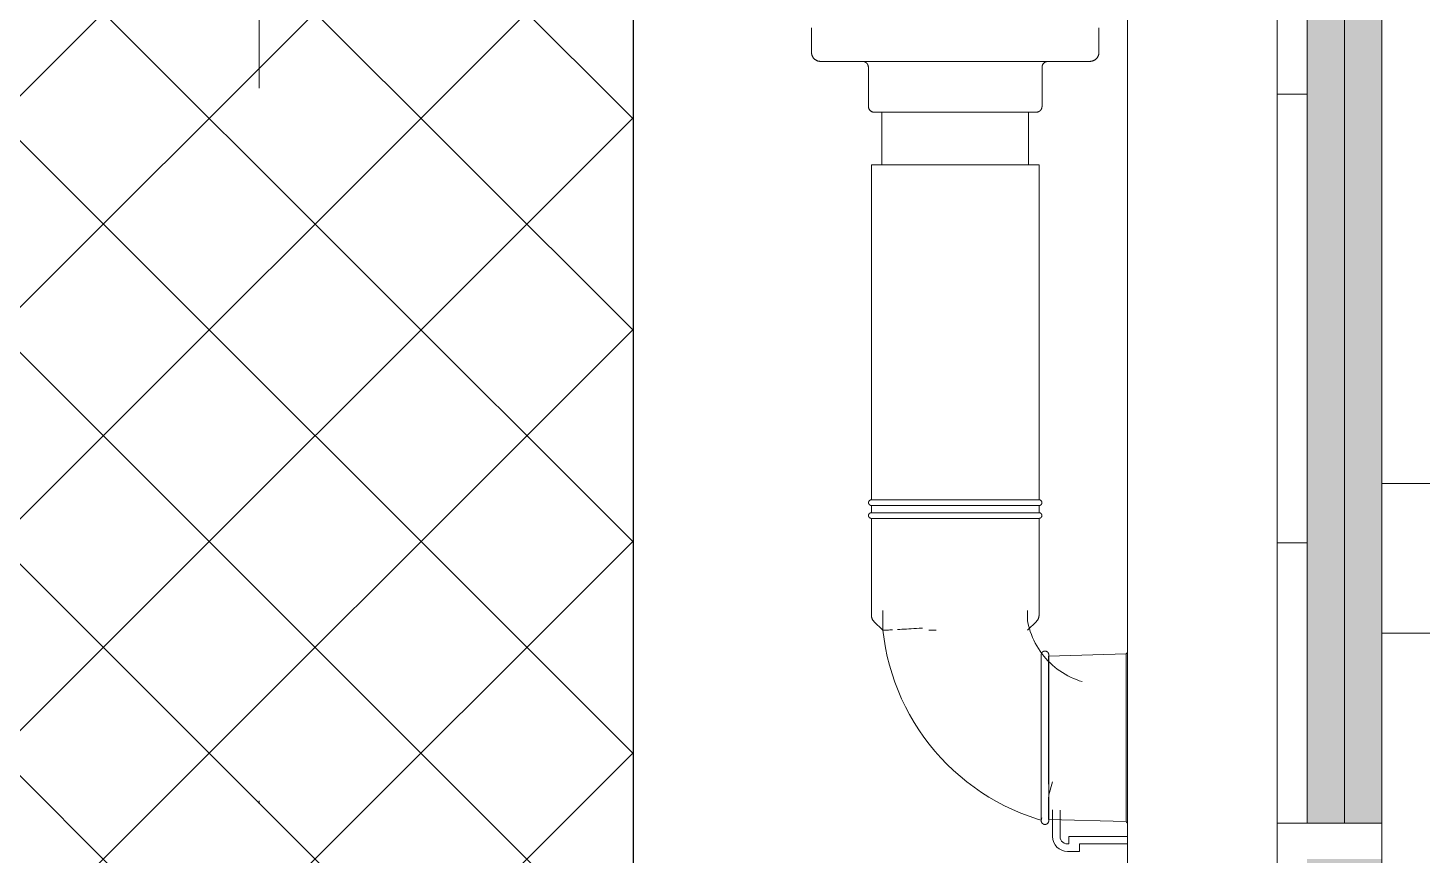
# Model space of a CAD drawing. Header units: centimetres. Extents: x -1882 to 51, y -197 to 807.
# Drawn here: x -704.36 to -657.8, y 40.58 to 68.22 of the extents above; entities that cross this region are included whole.
import ezdxf

# ---------------------------------------------------------------- set-up
doc = ezdxf.new("R2010")
doc.units = ezdxf.units.CM
doc.linetypes.add('Dash dot', pattern=[79.375, 31.75, -23.8125, 0, -23.8125])
doc.layers.add('A-DETL', color=7, linetype='Continuous', lineweight=9, true_color=0x008000)
for name, color, linetype, lineweight in [('A-DETL-GENF', 7, 'Continuous', 9), ('A-WALL-FNSH', 7, 'Continuous', 9), ('A-WALL-PATT', 7, 'Continuous', 9), ('P-SANR-FIXT', 7, 'Continuous', 9), ('S-GRID', 7, 'Continuous', 9)]:
    doc.layers.add(name, color=color, linetype=linetype, lineweight=lineweight)

# ---------------------------------------------------------------- blocks, each defined once
blk = doc.blocks.new('WC 01 - WC-2236030-5-5')
at = {"layer": 'P-SANR-FIXT', "color": 253, "true_color": 0xaaaaaa}
for p, q in [((-659.143, 53), (-650.143, 53)), ((-659.143, 48), (-659.143, 53)), ((-648.143, 48), (-659.143, 48))]:
    blk.add_line(p, q, dxfattribs=at)
blk.add_open_spline([(-659.143, 18), (-659.143, 19.405), (-659.143, 23.797), (-659.143, 30.163), (-659.143, 48)], degree=3, knots=[0, 0, 0, 0, 0.1687215, 0.4964137, 0.4964137, 0.4964137, 0.4964137], dxfattribs=at)
blk = doc.blocks.new('СИСТЕМА ЗА ВГРАЖДАНЕ GROHE - Rapid_SL_38675001-2232490-5-5')
at = {"layer": 'P-SANR-FIXT', "color": 253, "true_color": 0xaaaaaa}
for p, q in [((-667.643, 8.55), (-667.643, 116.05)), ((-662.643, 116.05), (-662.643, 8.55)), ((-678.193, 68.219), (-678.193, 67.4)), ((-668.593, 67.4), (-668.593, 68.219)), ((-676.293, 66.9), (-676.293, 65.6)), ((-670.493, 65.6), (-670.493, 66.9)), ((-675.843, 65.4), (-675.843, 63.641)), ((-674.972, 65.4), (-674.242, 65.4)), ((-673.393, 65.4), (-671.815, 65.4)), ((-670.943, 63.641), (-670.943, 65.4)), ((-676.193, 63.641), (-676.193, 52.45)), ((-670.593, 63.641), (-676.193, 63.641)), ((-670.593, 52.45), (-670.593, 63.641)), ((-676.193, 52.45), (-670.593, 52.45)), ((-676.193, 52.26), (-676.193, 52.02)), ((-676.193, 52.26), (-670.593, 52.26)), ((-670.593, 52.02), (-670.593, 52.26)), ((-676.193, 52.02), (-670.593, 52.02)), ((-676.193, 51.83), (-676.193, 48.6)), ((-676.193, 51.83), (-670.593, 51.83)), ((-670.593, 48.6), (-670.593, 51.83)), ((-675.808, 48.754), (-675.808, 48.09)), ((-670.979, 48.412), (-670.979, 48.754)), ((-676.106, 48.388), (-675.808, 48.09)), ((-674.276, 48.09), (-674.025, 48.09)), ((-670.979, 48.09), (-670.681, 48.388)), ((-667.683, 47.3), (-670.276, 47.231)), ((-670.276, 42.948), (-670.276, 47.231)), ((-667.683, 41.7), (-667.683, 47.3)), ((-670.142, 43.022), (-670.268, 42.594)), ((-670.276, 41.768), (-670.276, 42.512)), ((-670.143, 42.09), (-670.143, 41.2)), ((-669.893, 41.2), (-669.893, 42.083)), ((-670.496, 41.823), (-670.519, 41.744)), ((-670.276, 41.768), (-667.683, 41.7)), ((-659.143, 41.65), (-662.643, 41.65)), ((-667.643, 41.2), (-669.593, 41.2)), ((-669.593, 41.2), (-669.593, 40.955)), ((-669.643, 40.7), (-669.243, 40.7)), ((-669.243, 40.95), (-667.643, 40.95)), ((-669.243, 40.7), (-669.243, 40.95))]:
    blk.add_line(p, q, dxfattribs=at)
at = {"layer": 'P-SANR-FIXT', "color": 253, "true_color": 0xaaaaaa, "flags": 128}
for points in [[(-677.893, 67.1), (-677.905, 67.101), (-677.917, 67.101), (-677.929, 67.102), (-677.941, 67.104), (-677.953, 67.106), (-677.964, 67.109), (-677.976, 67.112), (-677.988, 67.116), (-677.999, 67.12), (-678.01, 67.124), (-678.021, 67.129), (-678.032, 67.134), (-678.042, 67.14), (-678.053, 67.146), (-678.063, 67.153), (-678.072, 67.16), (-678.082, 67.167), (-678.091, 67.175), (-678.1, 67.183), (-678.108, 67.191), (-678.117, 67.2), (-678.124, 67.209), (-678.132, 67.219), (-678.139, 67.228), (-678.146, 67.238), (-678.152, 67.248), (-678.158, 67.259), (-678.163, 67.27), (-678.168, 67.281), (-678.173, 67.292), (-678.177, 67.303), (-678.181, 67.314), (-678.184, 67.326), (-678.187, 67.338), (-678.189, 67.349), (-678.191, 67.361), (-678.192, 67.373), (-678.193, 67.385), (-678.193, 67.397), (-678.193, 67.4)], [(-677.893, 67.1), (-677.89, 67.1), (-677.879, 67.1), (-677.861, 67.1), (-677.836, 67.1), (-677.803, 67.1), (-677.764, 67.1), (-677.718, 67.1), (-677.665, 67.1), (-677.605, 67.1), (-677.538, 67.1), (-677.465, 67.1), (-677.385, 67.1), (-677.298, 67.1), (-677.206, 67.1), (-677.107, 67.1), (-677.003, 67.1), (-676.892, 67.1), (-676.776, 67.1), (-676.655, 67.1), (-676.528, 67.1), (-676.397, 67.1), (-676.26, 67.1), (-676.119, 67.1), (-675.974, 67.1), (-675.825, 67.1), (-675.671, 67.1), (-675.514, 67.1), (-675.354, 67.1), (-675.19, 67.1), (-675.024, 67.1), (-674.855, 67.1), (-674.683, 67.1), (-674.51, 67.1), (-674.335, 67.1), (-674.158, 67.1), (-673.98, 67.1), (-673.801, 67.1), (-673.622, 67.1), (-673.442, 67.1), (-673.262, 67.1), (-673.082, 67.1), (-672.903, 67.1), (-672.724, 67.1), (-672.547, 67.1), (-672.371, 67.1), (-672.197, 67.1), (-672.024, 67.1), (-671.854, 67.1), (-671.686, 67.1), (-671.521, 67.1), (-671.359, 67.1), (-671.2, 67.1), (-671.044, 67.1), (-670.893, 67.1), (-670.745, 67.1), (-670.602, 67.1), (-670.463, 67.1), (-670.329, 67.1), (-670.199, 67.1), (-670.075, 67.1), (-669.956, 67.1), (-669.843, 67.1), (-669.735, 67.1), (-669.633, 67.1), (-669.537, 67.1), (-669.448, 67.1), (-669.364, 67.1), (-669.287, 67.1), (-669.217, 67.1), (-669.153, 67.1), (-669.097, 67.1), (-669.047, 67.1), (-669.003, 67.1), (-668.967, 67.1), (-668.938, 67.1), (-668.917, 67.1), (-668.902, 67.1), (-668.895, 67.1), (-668.893, 67.1)], [(-677.633, 67.1), (-677.69, 67.1), (-677.74, 67.1), (-677.783, 67.1), (-677.819, 67.1), (-677.848, 67.1), (-677.87, 67.1), (-677.885, 67.1), (-677.892, 67.1), (-677.893, 67.1)], [(-676.293, 66.9), (-676.293, 66.908), (-676.294, 66.916), (-676.295, 66.924), (-676.296, 66.932), (-676.297, 66.94), (-676.299, 66.948), (-676.301, 66.956), (-676.303, 66.963), (-676.306, 66.971), (-676.309, 66.978), (-676.312, 66.985), (-676.316, 66.993), (-676.32, 67), (-676.324, 67.007), (-676.328, 67.013), (-676.333, 67.02), (-676.338, 67.026), (-676.343, 67.032), (-676.348, 67.038), (-676.354, 67.044), (-676.36, 67.049), (-676.366, 67.054), (-676.372, 67.059), (-676.378, 67.064), (-676.385, 67.069), (-676.392, 67.073), (-676.399, 67.077), (-676.406, 67.08), (-676.413, 67.084), (-676.421, 67.087), (-676.428, 67.089), (-676.436, 67.092), (-676.444, 67.094), (-676.451, 67.096), (-676.459, 67.097), (-676.467, 67.099), (-676.475, 67.099), (-676.483, 67.1), (-676.491, 67.1)], [(-675.894, 67.1), (-676.041, 67.1), (-676.185, 67.1), (-676.324, 67.1), (-676.458, 67.1)], [(-670.301, 67.1), (-670.309, 67.1), (-670.317, 67.099), (-670.325, 67.098), (-670.333, 67.096), (-670.341, 67.095), (-670.349, 67.093), (-670.356, 67.09), (-670.364, 67.087), (-670.371, 67.085), (-670.379, 67.081), (-670.386, 67.078), (-670.393, 67.074), (-670.4, 67.07), (-670.406, 67.065), (-670.413, 67.061), (-670.419, 67.056), (-670.425, 67.051), (-670.431, 67.045), (-670.437, 67.04), (-670.442, 67.034), (-670.448, 67.028), (-670.453, 67.021), (-670.457, 67.015), (-670.462, 67.008), (-670.466, 67.002), (-670.47, 66.995), (-670.473, 66.987), (-670.477, 66.98), (-670.48, 66.973), (-670.483, 66.965), (-670.485, 66.958), (-670.487, 66.95), (-670.489, 66.942), (-670.491, 66.934), (-670.492, 66.926), (-670.493, 66.918), (-670.493, 66.91), (-670.493, 66.902), (-670.493, 66.9)], [(-668.893, 67.1), (-668.897, 67.1), (-668.908, 67.1), (-668.926, 67.1), (-668.951, 67.1), (-668.983, 67.1), (-669.022, 67.1), (-669.069, 67.1), (-669.122, 67.1), (-669.182, 67.1)], [(-668.593, 67.4), (-668.594, 67.388), (-668.594, 67.376), (-668.596, 67.364), (-668.597, 67.353), (-668.599, 67.341), (-668.602, 67.329), (-668.605, 67.317), (-668.609, 67.306), (-668.613, 67.295), (-668.617, 67.283), (-668.622, 67.273), (-668.627, 67.262), (-668.633, 67.251), (-668.639, 67.241), (-668.646, 67.231), (-668.653, 67.221), (-668.66, 67.212), (-668.668, 67.202), (-668.676, 67.194), (-668.684, 67.185), (-668.693, 67.177), (-668.702, 67.169), (-668.712, 67.162), (-668.721, 67.155), (-668.731, 67.148), (-668.742, 67.142), (-668.752, 67.136), (-668.763, 67.13), (-668.774, 67.125), (-668.785, 67.121), (-668.796, 67.117), (-668.807, 67.113), (-668.819, 67.11), (-668.831, 67.107), (-668.842, 67.105), (-668.854, 67.103), (-668.866, 67.102), (-668.878, 67.101), (-668.89, 67.1), (-668.893, 67.1)], [(-676.093, 65.4), (-676.101, 65.4), (-676.109, 65.401), (-676.117, 65.402), (-676.125, 65.403), (-676.133, 65.404), (-676.141, 65.406), (-676.148, 65.408), (-676.156, 65.41), (-676.164, 65.413), (-676.171, 65.416), (-676.178, 65.419), (-676.186, 65.423), (-676.193, 65.427), (-676.199, 65.431), (-676.206, 65.435), (-676.213, 65.44), (-676.219, 65.445), (-676.225, 65.45), (-676.231, 65.455), (-676.237, 65.461), (-676.242, 65.467), (-676.247, 65.473), (-676.252, 65.479), (-676.257, 65.486), (-676.261, 65.492), (-676.266, 65.499), (-676.27, 65.506), (-676.273, 65.513), (-676.277, 65.52), (-676.28, 65.528), (-676.282, 65.535), (-676.285, 65.543), (-676.287, 65.551), (-676.289, 65.558), (-676.29, 65.566), (-676.291, 65.574), (-676.292, 65.582), (-676.293, 65.59), (-676.293, 65.598), (-676.293, 65.6)], [(-676.093, 65.4), (-676.091, 65.4), (-676.085, 65.4), (-676.074, 65.4), (-676.059, 65.4), (-676.039, 65.4), (-676.016, 65.4), (-675.988, 65.4), (-675.956, 65.4), (-675.92, 65.4), (-675.88, 65.4), (-675.836, 65.4), (-675.788, 65.4), (-675.736, 65.4), (-675.681, 65.4), (-675.622, 65.4), (-675.559, 65.4), (-675.493, 65.4), (-675.423, 65.4), (-675.35, 65.4), (-675.274, 65.4), (-675.195, 65.4), (-675.114, 65.4), (-675.029, 65.4), (-674.942, 65.4), (-674.852, 65.4), (-674.76, 65.4), (-674.666, 65.4), (-674.57, 65.4), (-674.471, 65.4), (-674.372, 65.4), (-674.27, 65.4), (-674.167, 65.4), (-674.063, 65.4), (-673.958, 65.4), (-673.852, 65.4), (-673.745, 65.4), (-673.638, 65.4), (-673.53, 65.4), (-673.422, 65.4), (-673.314, 65.4), (-673.207, 65.4), (-673.099, 65.4), (-672.992, 65.4), (-672.886, 65.4), (-672.78, 65.4), (-672.675, 65.4), (-672.572, 65.4), (-672.47, 65.4), (-672.369, 65.4), (-672.27, 65.4), (-672.172, 65.4), (-672.077, 65.4), (-671.984, 65.4), (-671.893, 65.4), (-671.804, 65.4), (-671.718, 65.4), (-671.635, 65.4), (-671.555, 65.4), (-671.477, 65.4), (-671.402, 65.4), (-671.331, 65.4), (-671.263, 65.4), (-671.198, 65.4), (-671.137, 65.4), (-671.08, 65.4), (-671.026, 65.4), (-670.976, 65.4), (-670.93, 65.4), (-670.888, 65.4), (-670.849, 65.4), (-670.815, 65.4), (-670.785, 65.4), (-670.759, 65.4), (-670.738, 65.4), (-670.72, 65.4), (-670.707, 65.4), (-670.699, 65.4), (-670.694, 65.4), (-670.693, 65.4)], [(-675.857, 65.4), (-675.899, 65.4), (-675.937, 65.4), (-675.971, 65.4), (-676.001, 65.4), (-676.027, 65.4), (-676.049, 65.4), (-676.066, 65.4), (-676.079, 65.4), (-676.088, 65.4), (-676.093, 65.4), (-676.093, 65.4)], [(-670.693, 65.4), (-670.696, 65.4), (-670.702, 65.4), (-670.713, 65.4), (-670.728, 65.4), (-670.747, 65.4), (-670.771, 65.4), (-670.799, 65.4), (-670.831, 65.4), (-670.867, 65.4), (-670.907, 65.4)], [(-670.493, 65.6), (-670.494, 65.592), (-670.494, 65.584), (-670.495, 65.576), (-670.496, 65.568), (-670.497, 65.561), (-670.499, 65.553), (-670.501, 65.545), (-670.504, 65.537), (-670.506, 65.53), (-670.509, 65.522), (-670.513, 65.515), (-670.516, 65.508), (-670.52, 65.501), (-670.524, 65.494), (-670.528, 65.487), (-670.533, 65.481), (-670.538, 65.475), (-670.543, 65.468), (-670.548, 65.463), (-670.554, 65.457), (-670.56, 65.451), (-670.566, 65.446), (-670.572, 65.441), (-670.579, 65.436), (-670.585, 65.432), (-670.592, 65.428), (-670.599, 65.424), (-670.606, 65.42), (-670.614, 65.417), (-670.621, 65.414), (-670.628, 65.411), (-670.636, 65.409), (-670.644, 65.407), (-670.652, 65.405), (-670.659, 65.403), (-670.667, 65.402), (-670.675, 65.401), (-670.683, 65.401), (-670.691, 65.4), (-670.693, 65.4)], [(-676.193, 52.26), (-676.197, 52.26), (-676.201, 52.26), (-676.205, 52.261), (-676.208, 52.261), (-676.212, 52.262), (-676.216, 52.263), (-676.22, 52.264), (-676.223, 52.265), (-676.227, 52.266), (-676.23, 52.267), (-676.234, 52.269), (-676.237, 52.271), (-676.241, 52.272), (-676.244, 52.274), (-676.247, 52.276), (-676.25, 52.279), (-676.253, 52.281), (-676.256, 52.283), (-676.259, 52.286), (-676.261, 52.289), (-676.264, 52.291), (-676.267, 52.294), (-676.269, 52.297), (-676.271, 52.3), (-676.273, 52.304), (-676.275, 52.307), (-676.277, 52.31), (-676.279, 52.314), (-676.28, 52.317), (-676.282, 52.32), (-676.283, 52.324), (-676.284, 52.328), (-676.285, 52.331), (-676.286, 52.335), (-676.287, 52.339), (-676.288, 52.343), (-676.288, 52.346), (-676.288, 52.35), (-676.288, 52.354), (-676.288, 52.358), (-676.288, 52.362), (-676.288, 52.365), (-676.287, 52.369), (-676.287, 52.373), (-676.286, 52.377), (-676.285, 52.38), (-676.284, 52.384), (-676.283, 52.387), (-676.281, 52.391), (-676.28, 52.394), (-676.278, 52.398), (-676.276, 52.401), (-676.274, 52.405), (-676.272, 52.408), (-676.27, 52.411), (-676.268, 52.414), (-676.265, 52.417), (-676.263, 52.42), (-676.26, 52.422), (-676.258, 52.425), (-676.255, 52.428), (-676.252, 52.43), (-676.249, 52.432), (-676.246, 52.434), (-676.242, 52.436), (-676.239, 52.438), (-676.236, 52.44), (-676.232, 52.442), (-676.229, 52.443), (-676.225, 52.444), (-676.222, 52.446), (-676.218, 52.447), (-676.214, 52.448), (-676.21, 52.448), (-676.207, 52.449), (-676.203, 52.449), (-676.199, 52.45), (-676.195, 52.45), (-676.193, 52.45)], [(-670.593, 52.45), (-670.596, 52.45), (-670.602, 52.45), (-670.613, 52.45), (-670.629, 52.45), (-670.649, 52.45), (-670.674, 52.45), (-670.702, 52.45), (-670.735, 52.45), (-670.773, 52.45), (-670.814, 52.45), (-670.86, 52.45), (-670.91, 52.45), (-670.963, 52.45), (-671.021, 52.45), (-671.082, 52.45), (-671.147, 52.45), (-671.216, 52.45), (-671.288, 52.45), (-671.364, 52.45), (-671.443, 52.45), (-671.524, 52.45), (-671.609, 52.45), (-671.697, 52.45), (-671.787, 52.45), (-671.88, 52.45), (-671.976, 52.45), (-672.074, 52.45), (-672.173, 52.45), (-672.275, 52.45), (-672.379, 52.45), (-672.484, 52.45), (-672.591, 52.45), (-672.698, 52.45), (-672.807, 52.45), (-672.917, 52.45), (-673.028, 52.45), (-673.139, 52.45), (-673.251, 52.45), (-673.363, 52.45), (-673.475, 52.45), (-673.587, 52.45), (-673.698, 52.45), (-673.81, 52.45), (-673.92, 52.45), (-674.029, 52.45), (-674.138, 52.45), (-674.245, 52.45), (-674.351, 52.45), (-674.456, 52.45), (-674.559, 52.45), (-674.659, 52.45), (-674.758, 52.45), (-674.855, 52.45), (-674.949, 52.45), (-675.041, 52.45), (-675.13, 52.45), (-675.217, 52.45), (-675.3, 52.45), (-675.381, 52.45), (-675.458, 52.45), (-675.532, 52.45), (-675.603, 52.45), (-675.67, 52.45), (-675.733, 52.45), (-675.793, 52.45), (-675.848, 52.45), (-675.9, 52.45), (-675.948, 52.45), (-675.992, 52.45), (-676.032, 52.45), (-676.067, 52.45), (-676.098, 52.45), (-676.125, 52.45), (-676.147, 52.45), (-676.165, 52.45), (-676.179, 52.45), (-676.188, 52.45), (-676.193, 52.45), (-676.193, 52.45)], [(-676.193, 52.45), (-676.191, 52.45), (-676.184, 52.45), (-676.173, 52.45), (-676.158, 52.45), (-676.137, 52.45), (-676.113, 52.45), (-676.084, 52.45), (-676.051, 52.45), (-676.014, 52.45)], [(-676.193, 52.26), (-676.191, 52.26), (-676.184, 52.26), (-676.173, 52.26), (-676.158, 52.26), (-676.137, 52.26), (-676.113, 52.26), (-676.084, 52.26), (-676.051, 52.26), (-676.014, 52.26), (-675.972, 52.26), (-675.927, 52.26), (-675.877, 52.26), (-675.823, 52.26), (-675.766, 52.26), (-675.704, 52.26), (-675.639, 52.26), (-675.571, 52.26), (-675.498, 52.26), (-675.423, 52.26), (-675.344, 52.26), (-675.262, 52.26), (-675.177, 52.26), (-675.09, 52.26), (-674.999, 52.26), (-674.906, 52.26), (-674.811, 52.26), (-674.713, 52.26), (-674.613, 52.26), (-674.511, 52.26), (-674.408, 52.26), (-674.303, 52.26), (-674.196, 52.26), (-674.088, 52.26), (-673.979, 52.26), (-673.869, 52.26), (-673.758, 52.26), (-673.647, 52.26), (-673.535, 52.26), (-673.424, 52.26), (-673.312, 52.26), (-673.2, 52.26), (-673.088, 52.26), (-672.977, 52.26), (-672.867, 52.26), (-672.757, 52.26), (-672.649, 52.26), (-672.541, 52.26), (-672.435, 52.26), (-672.331, 52.26), (-672.228, 52.26), (-672.127, 52.26), (-672.028, 52.26), (-671.932, 52.26), (-671.837, 52.26), (-671.746, 52.26), (-671.656, 52.26), (-671.57, 52.26), (-671.486, 52.26), (-671.406, 52.26), (-671.329, 52.26), (-671.255, 52.26), (-671.184, 52.26), (-671.117, 52.26), (-671.054, 52.26), (-670.994, 52.26), (-670.938, 52.26), (-670.886, 52.26), (-670.838, 52.26), (-670.795, 52.26), (-670.755, 52.26), (-670.72, 52.26), (-670.689, 52.26), (-670.662, 52.26), (-670.639, 52.26), (-670.621, 52.26), (-670.608, 52.26), (-670.599, 52.26), (-670.594, 52.26), (-670.593, 52.26)], [(-676.032, 52.26), (-676.067, 52.26), (-676.098, 52.26), (-676.125, 52.26), (-676.147, 52.26), (-676.165, 52.26), (-676.179, 52.26), (-676.188, 52.26), (-676.193, 52.26), (-676.193, 52.26)], [(-670.593, 52.26), (-670.596, 52.26), (-670.602, 52.26), (-670.613, 52.26), (-670.629, 52.26), (-670.649, 52.26), (-670.674, 52.26), (-670.702, 52.26), (-670.735, 52.26), (-670.773, 52.26)], [(-670.755, 52.45), (-670.72, 52.45), (-670.689, 52.45), (-670.662, 52.45), (-670.639, 52.45), (-670.621, 52.45), (-670.608, 52.45), (-670.599, 52.45), (-670.594, 52.45), (-670.593, 52.45)], [(-670.593, 52.45), (-670.59, 52.45), (-670.586, 52.45), (-670.582, 52.449), (-670.578, 52.449), (-670.574, 52.448), (-670.571, 52.447), (-670.567, 52.446), (-670.563, 52.445), (-670.56, 52.444), (-670.556, 52.442), (-670.553, 52.441), (-670.549, 52.439), (-670.546, 52.437), (-670.543, 52.435), (-670.54, 52.433), (-670.537, 52.431), (-670.534, 52.429), (-670.531, 52.426), (-670.528, 52.424), (-670.525, 52.421), (-670.523, 52.418), (-670.52, 52.415), (-670.518, 52.413), (-670.515, 52.409), (-670.513, 52.406), (-670.511, 52.403), (-670.509, 52.4), (-670.508, 52.396), (-670.506, 52.393), (-670.505, 52.389), (-670.503, 52.386), (-670.502, 52.382), (-670.501, 52.379), (-670.5, 52.375), (-670.5, 52.371), (-670.499, 52.367), (-670.499, 52.364), (-670.498, 52.36), (-670.498, 52.356), (-670.498, 52.352), (-670.498, 52.348), (-670.499, 52.345), (-670.499, 52.341), (-670.5, 52.337), (-670.501, 52.333), (-670.502, 52.33), (-670.503, 52.326), (-670.504, 52.322), (-670.505, 52.319), (-670.507, 52.315), (-670.509, 52.312), (-670.51, 52.309), (-670.512, 52.305), (-670.514, 52.302), (-670.516, 52.299), (-670.519, 52.296), (-670.521, 52.293), (-670.524, 52.29), (-670.526, 52.287), (-670.529, 52.285), (-670.532, 52.282), (-670.535, 52.28), (-670.538, 52.278), (-670.541, 52.276), (-670.544, 52.273), (-670.548, 52.272), (-670.551, 52.27), (-670.554, 52.268), (-670.558, 52.267), (-670.561, 52.265), (-670.565, 52.264), (-670.569, 52.263), (-670.572, 52.262), (-670.576, 52.261), (-670.58, 52.261), (-670.584, 52.26), (-670.587, 52.26), (-670.591, 52.26), (-670.593, 52.26)], [(-676.193, 51.83), (-676.197, 51.83), (-676.201, 51.83), (-676.205, 51.831), (-676.208, 51.831), (-676.212, 51.832), (-676.216, 51.833), (-676.22, 51.834), (-676.223, 51.835), (-676.227, 51.836), (-676.23, 51.837), (-676.234, 51.839), (-676.237, 51.841), (-676.241, 51.843), (-676.244, 51.845), (-676.247, 51.847), (-676.25, 51.849), (-676.253, 51.851), (-676.256, 51.854), (-676.259, 51.856), (-676.262, 51.859), (-676.264, 51.862), (-676.267, 51.864), (-676.269, 51.867), (-676.271, 51.871), (-676.273, 51.874), (-676.275, 51.877), (-676.277, 51.88), (-676.279, 51.884), (-676.28, 51.887), (-676.282, 51.891), (-676.283, 51.894), (-676.284, 51.898), (-676.285, 51.901), (-676.286, 51.905), (-676.287, 51.909), (-676.288, 51.913), (-676.288, 51.916), (-676.288, 51.92), (-676.288, 51.924), (-676.288, 51.928), (-676.288, 51.932), (-676.288, 51.935), (-676.287, 51.939), (-676.287, 51.943), (-676.286, 51.947), (-676.285, 51.95), (-676.284, 51.954), (-676.283, 51.958), (-676.281, 51.961), (-676.28, 51.965), (-676.278, 51.968), (-676.276, 51.971), (-676.274, 51.975), (-676.272, 51.978), (-676.27, 51.981), (-676.268, 51.984), (-676.265, 51.987), (-676.263, 51.99), (-676.26, 51.993), (-676.258, 51.995), (-676.255, 51.998), (-676.252, 52), (-676.249, 52.002), (-676.246, 52.005), (-676.242, 52.007), (-676.239, 52.008), (-676.236, 52.01), (-676.232, 52.012), (-676.229, 52.013), (-676.225, 52.015), (-676.222, 52.016), (-676.218, 52.017), (-676.214, 52.018), (-676.21, 52.019), (-676.207, 52.019), (-676.203, 52.02), (-676.199, 52.02), (-676.195, 52.02), (-676.193, 52.02)], [(-670.593, 52.02), (-670.596, 52.02), (-670.602, 52.02), (-670.613, 52.02), (-670.629, 52.02), (-670.649, 52.02), (-670.674, 52.02), (-670.702, 52.02), (-670.735, 52.02), (-670.773, 52.02), (-670.814, 52.02), (-670.86, 52.02), (-670.91, 52.02), (-670.963, 52.02), (-671.021, 52.02), (-671.082, 52.02), (-671.147, 52.02), (-671.216, 52.02), (-671.288, 52.02), (-671.364, 52.02), (-671.443, 52.02), (-671.524, 52.02), (-671.609, 52.02), (-671.697, 52.02), (-671.787, 52.02), (-671.88, 52.02), (-671.976, 52.02), (-672.074, 52.02), (-672.173, 52.02), (-672.275, 52.02), (-672.379, 52.02), (-672.484, 52.02), (-672.591, 52.02), (-672.698, 52.02), (-672.807, 52.02), (-672.917, 52.02), (-673.028, 52.02), (-673.139, 52.02), (-673.251, 52.02), (-673.363, 52.02), (-673.475, 52.02), (-673.587, 52.02), (-673.698, 52.02), (-673.81, 52.02), (-673.92, 52.02), (-674.029, 52.02), (-674.138, 52.02), (-674.245, 52.02), (-674.351, 52.02), (-674.456, 52.02), (-674.559, 52.02), (-674.659, 52.02), (-674.758, 52.02), (-674.855, 52.02), (-674.949, 52.02), (-675.041, 52.02), (-675.13, 52.02), (-675.217, 52.02), (-675.3, 52.02), (-675.381, 52.02), (-675.458, 52.02), (-675.532, 52.02), (-675.603, 52.02), (-675.67, 52.02), (-675.733, 52.02), (-675.793, 52.02), (-675.848, 52.02), (-675.9, 52.02), (-675.948, 52.02), (-675.992, 52.02), (-676.032, 52.02), (-676.067, 52.02), (-676.098, 52.02), (-676.125, 52.02), (-676.147, 52.02), (-676.165, 52.02), (-676.179, 52.02), (-676.188, 52.02), (-676.193, 52.02), (-676.193, 52.02)], [(-676.193, 52.02), (-676.191, 52.02), (-676.184, 52.02), (-676.173, 52.02), (-676.158, 52.02), (-676.137, 52.02), (-676.113, 52.02), (-676.084, 52.02), (-676.051, 52.02), (-676.014, 52.02)], [(-676.193, 51.83), (-676.191, 51.83), (-676.184, 51.83), (-676.173, 51.83), (-676.158, 51.83), (-676.137, 51.83), (-676.113, 51.83), (-676.084, 51.83), (-676.051, 51.83), (-676.014, 51.83), (-675.972, 51.83), (-675.927, 51.83), (-675.877, 51.83), (-675.823, 51.83), (-675.766, 51.83), (-675.704, 51.83), (-675.639, 51.83), (-675.571, 51.83), (-675.498, 51.83), (-675.423, 51.83), (-675.344, 51.83), (-675.262, 51.83), (-675.177, 51.83), (-675.09, 51.83), (-674.999, 51.83), (-674.906, 51.83), (-674.811, 51.83), (-674.713, 51.83), (-674.613, 51.83), (-674.511, 51.83), (-674.408, 51.83), (-674.303, 51.83), (-674.196, 51.83), (-674.088, 51.83), (-673.979, 51.83), (-673.869, 51.83), (-673.758, 51.83), (-673.647, 51.83), (-673.535, 51.83), (-673.424, 51.83), (-673.312, 51.83), (-673.2, 51.83), (-673.088, 51.83), (-672.977, 51.83), (-672.867, 51.83), (-672.757, 51.83), (-672.649, 51.83), (-672.541, 51.83), (-672.435, 51.83), (-672.331, 51.83), (-672.228, 51.83), (-672.127, 51.83), (-672.028, 51.83), (-671.932, 51.83), (-671.837, 51.83), (-671.746, 51.83), (-671.656, 51.83), (-671.57, 51.83), (-671.486, 51.83), (-671.406, 51.83), (-671.329, 51.83), (-671.255, 51.83), (-671.184, 51.83), (-671.117, 51.83), (-671.054, 51.83), (-670.994, 51.83), (-670.938, 51.83), (-670.886, 51.83), (-670.838, 51.83), (-670.795, 51.83), (-670.755, 51.83), (-670.72, 51.83), (-670.689, 51.83), (-670.662, 51.83), (-670.639, 51.83), (-670.621, 51.83), (-670.608, 51.83), (-670.599, 51.83), (-670.594, 51.83), (-670.593, 51.83)], [(-676.032, 51.83), (-676.067, 51.83), (-676.098, 51.83), (-676.125, 51.83), (-676.147, 51.83), (-676.165, 51.83), (-676.179, 51.83), (-676.188, 51.83), (-676.193, 51.83), (-676.193, 51.83)], [(-670.593, 51.83), (-670.596, 51.83), (-670.602, 51.83), (-670.613, 51.83), (-670.629, 51.83), (-670.649, 51.83), (-670.674, 51.83), (-670.702, 51.83), (-670.735, 51.83), (-670.773, 51.83)], [(-670.755, 52.02), (-670.72, 52.02), (-670.689, 52.02), (-670.662, 52.02), (-670.639, 52.02), (-670.621, 52.02), (-670.608, 52.02), (-670.599, 52.02), (-670.594, 52.02), (-670.593, 52.02)], [(-670.593, 52.02), (-670.59, 52.02), (-670.586, 52.02), (-670.582, 52.019), (-670.578, 52.019), (-670.574, 52.018), (-670.571, 52.017), (-670.567, 52.016), (-670.563, 52.015), (-670.56, 52.014), (-670.556, 52.013), (-670.553, 52.011), (-670.549, 52.009), (-670.546, 52.008), (-670.543, 52.006), (-670.54, 52.004), (-670.537, 52.001), (-670.534, 51.999), (-670.531, 51.997), (-670.528, 51.994), (-670.525, 51.991), (-670.522, 51.989), (-670.52, 51.986), (-670.518, 51.983), (-670.515, 51.98), (-670.513, 51.976), (-670.511, 51.973), (-670.509, 51.97), (-670.508, 51.966), (-670.506, 51.963), (-670.505, 51.96), (-670.503, 51.956), (-670.502, 51.952), (-670.501, 51.949), (-670.5, 51.945), (-670.5, 51.941), (-670.499, 51.937), (-670.499, 51.934), (-670.498, 51.93), (-670.498, 51.926), (-670.498, 51.922), (-670.498, 51.918), (-670.499, 51.915), (-670.499, 51.911), (-670.5, 51.907), (-670.501, 51.903), (-670.502, 51.9), (-670.503, 51.896), (-670.504, 51.893), (-670.505, 51.889), (-670.507, 51.885), (-670.508, 51.882), (-670.51, 51.879), (-670.512, 51.875), (-670.514, 51.872), (-670.516, 51.869), (-670.519, 51.866), (-670.521, 51.863), (-670.524, 51.86), (-670.526, 51.858), (-670.529, 51.855), (-670.532, 51.852), (-670.535, 51.85), (-670.538, 51.848), (-670.541, 51.846), (-670.544, 51.844), (-670.548, 51.842), (-670.551, 51.84), (-670.554, 51.838), (-670.558, 51.837), (-670.561, 51.835), (-670.565, 51.834), (-670.569, 51.833), (-670.572, 51.832), (-670.576, 51.832), (-670.58, 51.831), (-670.584, 51.83), (-670.587, 51.83), (-670.591, 51.83), (-670.593, 51.83)], [(-676.106, 48.388), (-676.114, 48.397), (-676.122, 48.406), (-676.129, 48.415), (-676.137, 48.425), (-676.143, 48.434), (-676.15, 48.445), (-676.156, 48.455), (-676.162, 48.466), (-676.167, 48.476), (-676.171, 48.487), (-676.176, 48.499), (-676.179, 48.51), (-676.183, 48.522), (-676.186, 48.533), (-676.188, 48.545), (-676.19, 48.557), (-676.192, 48.569), (-676.193, 48.581), (-676.193, 48.593), (-676.193, 48.6)], [(-670.593, 48.6), (-670.594, 48.588), (-670.594, 48.576), (-670.595, 48.564), (-670.597, 48.552), (-670.599, 48.54), (-670.602, 48.529), (-670.605, 48.517), (-670.609, 48.506), (-670.613, 48.494), (-670.617, 48.483), (-670.622, 48.472), (-670.627, 48.461), (-670.633, 48.451), (-670.639, 48.441), (-670.646, 48.431), (-670.653, 48.421), (-670.66, 48.411), (-670.668, 48.402), (-670.676, 48.393), (-670.681, 48.388)], [(-675.808, 48.09), (-675.771, 47.795), (-675.721, 47.501), (-675.661, 47.21), (-675.588, 46.922), (-675.504, 46.636), (-675.409, 46.354), (-675.302, 46.077), (-675.185, 45.803), (-675.057, 45.535), (-674.918, 45.272), (-674.768, 45.014), (-674.609, 44.763), (-674.439, 44.519), (-674.26, 44.281), (-674.072, 44.051), (-673.874, 43.829), (-673.668, 43.614), (-673.453, 43.408), (-673.23, 43.211), (-673, 43.023), (-672.762, 42.844), (-672.517, 42.675), (-672.266, 42.516), (-672.009, 42.367), (-671.745, 42.228), (-671.477, 42.1), (-671.203, 41.983), (-670.925, 41.877), (-670.643, 41.782), (-670.519, 41.744)], [(-669.151, 46.375), (-669.25, 46.407), (-669.348, 46.442), (-669.445, 46.482), (-669.54, 46.525), (-669.633, 46.572), (-669.724, 46.623), (-669.813, 46.677), (-669.9, 46.735), (-669.985, 46.796), (-670.067, 46.861), (-670.146, 46.929), (-670.223, 46.999), (-670.296, 47.073), (-670.367, 47.15), (-670.434, 47.23), (-670.499, 47.312), (-670.56, 47.397), (-670.617, 47.484), (-670.671, 47.573), (-670.721, 47.665), (-670.768, 47.758), (-670.811, 47.853), (-670.85, 47.95), (-670.885, 48.048), (-670.916, 48.148), (-670.943, 48.248), (-670.967, 48.35), (-670.979, 48.412)], [(-670.52, 47.272), (-670.519, 47.277), (-670.519, 47.282), (-670.519, 47.287), (-670.518, 47.292), (-670.517, 47.297), (-670.516, 47.301), (-670.515, 47.306), (-670.513, 47.311), (-670.512, 47.316), (-670.51, 47.32), (-670.508, 47.325), (-670.505, 47.329), (-670.503, 47.334), (-670.5, 47.338), (-670.498, 47.342), (-670.495, 47.346), (-670.492, 47.35), (-670.489, 47.354), (-670.485, 47.358), (-670.482, 47.361), (-670.478, 47.365), (-670.474, 47.368), (-670.47, 47.371), (-670.466, 47.374), (-670.462, 47.377), (-670.458, 47.38), (-670.453, 47.382), (-670.449, 47.384), (-670.444, 47.386), (-670.44, 47.388), (-670.435, 47.39), (-670.43, 47.392), (-670.426, 47.393), (-670.421, 47.394), (-670.416, 47.395), (-670.411, 47.396), (-670.406, 47.396), (-670.401, 47.397), (-670.396, 47.397), (-670.391, 47.397), (-670.386, 47.396), (-670.381, 47.396), (-670.376, 47.395), (-670.371, 47.395), (-670.366, 47.394), (-670.361, 47.392), (-670.356, 47.391), (-670.352, 47.389), (-670.347, 47.387), (-670.342, 47.385), (-670.338, 47.383), (-670.334, 47.381), (-670.329, 47.378), (-670.325, 47.376), (-670.321, 47.373), (-670.317, 47.37), (-670.313, 47.367), (-670.309, 47.363), (-670.306, 47.36), (-670.302, 47.356), (-670.299, 47.352), (-670.296, 47.349), (-670.293, 47.345), (-670.29, 47.34), (-670.287, 47.336), (-670.285, 47.332), (-670.283, 47.327), (-670.28, 47.323), (-670.278, 47.318), (-670.277, 47.314), (-670.275, 47.309), (-670.274, 47.304), (-670.273, 47.299), (-670.272, 47.294), (-670.271, 47.289), (-670.27, 47.284), (-670.27, 47.279), (-670.269, 47.274), (-670.269, 47.272)], [(-670.52, 47.272), (-670.52, 47.27), (-670.52, 47.263), (-670.52, 47.252), (-670.52, 47.236), (-670.52, 47.216), (-670.52, 47.192), (-670.52, 47.164), (-670.52, 47.131), (-670.52, 47.094), (-670.52, 47.053), (-670.52, 47.008), (-670.52, 46.959), (-670.52, 46.905), (-670.52, 46.848), (-670.52, 46.788), (-670.52, 46.723), (-670.52, 46.655), (-670.52, 46.584), (-670.52, 46.509), (-670.52, 46.431), (-670.52, 46.35), (-670.52, 46.266), (-670.52, 46.179), (-670.52, 46.09), (-670.52, 45.998), (-670.52, 45.903), (-670.52, 45.806), (-670.52, 45.708), (-670.52, 45.607), (-670.52, 45.504), (-670.52, 45.4), (-670.52, 45.295), (-670.52, 45.188), (-670.52, 45.08), (-670.52, 44.971), (-670.52, 44.861), (-670.52, 44.751), (-670.52, 44.641), (-670.52, 44.53), (-670.52, 44.419), (-670.52, 44.308), (-670.52, 44.198), (-670.52, 44.088), (-670.52, 43.979), (-670.52, 43.87), (-670.52, 43.763), (-670.52, 43.657), (-670.52, 43.552), (-670.52, 43.448), (-670.52, 43.347), (-670.52, 43.247), (-670.52, 43.149), (-670.52, 43.053), (-670.52, 42.96), (-670.52, 42.869), (-670.52, 42.781), (-670.52, 42.695), (-670.52, 42.612), (-670.52, 42.533), (-670.52, 42.456), (-670.52, 42.383), (-670.52, 42.313), (-670.52, 42.247), (-670.52, 42.184), (-670.52, 42.125), (-670.52, 42.07), (-670.52, 42.018), (-670.52, 41.971), (-670.52, 41.928), (-670.52, 41.888), (-670.52, 41.853), (-670.52, 41.823), (-670.52, 41.796), (-670.52, 41.774), (-670.52, 41.756), (-670.52, 41.743), (-670.52, 41.734), (-670.52, 41.729), (-670.52, 41.728)], [(-670.52, 47.112), (-670.52, 47.147), (-670.52, 47.177), (-670.52, 47.204), (-670.52, 47.226), (-670.52, 47.244), (-670.52, 47.257), (-670.52, 47.266), (-670.52, 47.271), (-670.52, 47.272)], [(-670.269, 41.728), (-670.269, 41.73), (-670.269, 41.737), (-670.269, 41.748), (-670.269, 41.764), (-670.269, 41.784), (-670.269, 41.808), (-670.269, 41.836), (-670.269, 41.869), (-670.269, 41.906), (-670.269, 41.947), (-670.269, 41.992), (-670.269, 42.041), (-670.269, 42.095), (-670.269, 42.152), (-670.269, 42.212), (-670.269, 42.277), (-670.269, 42.345), (-670.269, 42.416), (-670.269, 42.491), (-670.269, 42.569), (-670.269, 42.65), (-670.269, 42.734), (-670.269, 42.821), (-670.269, 42.91), (-670.269, 43.002), (-670.269, 43.097), (-670.269, 43.194), (-670.269, 43.292), (-670.269, 43.393), (-670.269, 43.496), (-670.269, 43.6), (-670.269, 43.705), (-670.269, 43.812), (-670.269, 43.92), (-670.269, 44.029), (-670.269, 44.138), (-670.269, 44.249), (-670.269, 44.359), (-670.269, 44.47), (-670.269, 44.581), (-670.269, 44.692), (-670.269, 44.802), (-670.269, 44.912), (-670.269, 45.021), (-670.269, 45.13), (-670.269, 45.237), (-670.269, 45.343), (-670.269, 45.448), (-670.269, 45.552), (-670.269, 45.653), (-670.269, 45.753), (-670.269, 45.851), (-670.269, 45.947), (-670.269, 46.04), (-670.269, 46.131), (-670.269, 46.219), (-670.269, 46.305), (-670.269, 46.388), (-670.269, 46.467), (-670.269, 46.544), (-670.269, 46.617), (-670.269, 46.687), (-670.269, 46.753), (-670.269, 46.816), (-670.269, 46.875), (-670.269, 46.93), (-670.269, 46.982), (-670.269, 47.029), (-670.269, 47.072), (-670.269, 47.112), (-670.269, 47.147), (-670.269, 47.177), (-670.269, 47.204), (-670.269, 47.226), (-670.269, 47.244), (-670.269, 47.257), (-670.269, 47.266), (-670.269, 47.271), (-670.269, 47.272)], [(-670.269, 47.272), (-670.269, 47.27), (-670.269, 47.263), (-670.269, 47.252), (-670.269, 47.236), (-670.269, 47.216), (-670.269, 47.192), (-670.269, 47.164), (-670.269, 47.131), (-670.269, 47.094), (-670.269, 47.053)], [(-667.683, 47.3), (-667.662, 47.327), (-667.64, 47.354)], [(-670.269, 41.928), (-670.269, 41.888), (-670.269, 41.853), (-670.269, 41.823), (-670.269, 41.796), (-670.269, 41.774), (-670.269, 41.756), (-670.269, 41.743), (-670.269, 41.734), (-670.269, 41.729), (-670.269, 41.728)], [(-670.52, 41.728), (-670.52, 41.73), (-670.52, 41.737), (-670.52, 41.748), (-670.52, 41.764), (-670.52, 41.784), (-670.52, 41.808), (-670.52, 41.836), (-670.52, 41.869), (-670.52, 41.906)], [(-670.269, 41.728), (-670.27, 41.723), (-670.27, 41.718), (-670.27, 41.713), (-670.271, 41.708), (-670.272, 41.703), (-670.273, 41.699), (-670.274, 41.694), (-670.276, 41.689), (-670.277, 41.684), (-670.279, 41.68), (-670.281, 41.675), (-670.284, 41.671), (-670.286, 41.666), (-670.289, 41.662), (-670.291, 41.658), (-670.294, 41.654), (-670.297, 41.65), (-670.3, 41.646), (-670.304, 41.642), (-670.307, 41.639), (-670.311, 41.635), (-670.315, 41.632), (-670.319, 41.629), (-670.323, 41.626), (-670.327, 41.623), (-670.331, 41.62), (-670.336, 41.618), (-670.34, 41.616), (-670.345, 41.614), (-670.349, 41.612), (-670.354, 41.61), (-670.359, 41.608), (-670.363, 41.607), (-670.368, 41.606), (-670.373, 41.605), (-670.378, 41.604), (-670.383, 41.604), (-670.388, 41.603), (-670.393, 41.603), (-670.398, 41.603), (-670.403, 41.604), (-670.408, 41.604), (-670.413, 41.605), (-670.418, 41.605), (-670.423, 41.606), (-670.428, 41.608), (-670.433, 41.609), (-670.437, 41.611), (-670.442, 41.613), (-670.447, 41.615), (-670.451, 41.617), (-670.455, 41.619), (-670.46, 41.622), (-670.464, 41.624), (-670.468, 41.627), (-670.472, 41.63), (-670.476, 41.633), (-670.48, 41.637), (-670.483, 41.64), (-670.487, 41.644), (-670.49, 41.648), (-670.493, 41.651), (-670.496, 41.655), (-670.499, 41.66), (-670.502, 41.664), (-670.504, 41.668), (-670.506, 41.673), (-670.509, 41.677), (-670.511, 41.682), (-670.512, 41.686), (-670.514, 41.691), (-670.515, 41.696), (-670.517, 41.701), (-670.518, 41.706), (-670.518, 41.711), (-670.519, 41.716), (-670.519, 41.721), (-670.52, 41.726), (-670.52, 41.728)], [(-667.647, 41.655), (-667.669, 41.682), (-667.683, 41.7)]]:
    blk.add_lwpolyline(points, dxfattribs=at)
at = {"layer": 'P-SANR-FIXT', "color": 253, "true_color": 0xaaaaaa}
for radius, end in [(0.5, 270), (0.25, 281.537)]:
    blk.add_arc((-669.643, 41.2), radius, 180, end, dxfattribs=at)
for points, knots in [([(-675.484, 48.107), (-675.554, 48.104), (-675.733, 48.094), (-675.808, 48.09), (-675.808, 48.09)], [-0.1666667, -0.1666667, -0.1666667, -0.1666667, -0.1111111, 0, 0, 0, 0]), ([(-674.489, 48.163), (-674.526, 48.161), (-674.809, 48.145), (-675.095, 48.129), (-675.297, 48.118), (-675.323, 48.116)], [-0.3498491, -0.3498491, -0.3498491, -0.3498491, -0.3333333, -0.2222222, -0.2050975, -0.2050975, -0.2050975, -0.2050975])]:
    blk.add_open_spline(points, degree=3, knots=knots, dxfattribs=at)

msp = doc.modelspace()

# ---------------------------------------------------------------- hatches: boundary and pattern name
at = {"layer": 'A-DETL-GENF'}
h = msp.add_hatch(dxfattribs=at)
h.set_pattern_fill('FP1_8', color=256, style=0, pattern_type=2)
h.set_pattern_definition([(45, (-1066.009, 333.896), (-3.535534, 3.535534), []), (135, (-1066.009, 333.896), (-3.535534, -3.535534), [])])
h.paths.add_polyline_path([(-684.143, 0), (-684.143, 300), (-709.143, 300), (-709.143, 0)])
at = {"layer": 'A-WALL-PATT'}
h = msp.add_hatch(dxfattribs=at)
h.set_pattern_fill('FP1_9', color=256, style=0, pattern_type=2)
h.set_pattern_definition([(180, (-659.143, 141), (-6e-14, -15), [])])
h.paths.add_polyline_path([(-662.643, 0), (-661.643, 0), (-661.643, 40.45), (-662.643, 40.45), (-662.643, 8.55), (-662.893, 8.55), (-662.893, 0.85), (-662.813, 0.85), (-662.813, 0.55), (-666.643, 0.55), (-666.643, 0), (-662.813, 0)])
h.paths.add_polyline_path([(-662.643, 41.65), (-661.643, 41.65), (-661.643, 92.3), (-662.643, 92.3), (-662.643, 42.1)])
h.paths.add_polyline_path([(-661.643, 110.84), (-661.643, 282), (-666.643, 282), (-666.643, 116.05), (-662.643, 116.05), (-662.643, 110.84), (-662.221, 110.84)])
at = {"layer": 'A-WALL-PATT', "lineweight": 5, "true_color": 0xffff80}
h = msp.add_hatch(color=51, dxfattribs=at)
h.paths.add_polyline_path([(-660.393, 0), (-660.393, 40.45), (-661.643, 40.45), (-661.643, 0)])
h.paths.add_polyline_path([(-661.643, 41.65), (-660.393, 41.65), (-660.393, 92.3), (-661.643, 92.3), (-661.643, 42.791)])
h.paths.add_polyline_path([(-660.393, 110.84), (-660.393, 282), (-661.643, 282), (-661.643, 110.84)])
h = msp.add_hatch(color=51, dxfattribs=at)
h.paths.add_polyline_path([(-659.143, 0), (-659.143, 40.45), (-660.393, 40.45), (-660.393, 0)])
h.paths.add_polyline_path([(-659.143, 41.65), (-659.143, 92.3), (-660.393, 92.3), (-660.393, 41.65), (-659.813, 41.65)])
h.paths.add_polyline_path([(-660.393, 110.84), (-659.143, 110.84), (-659.143, 282), (-660.393, 282), (-660.393, 111.854)])

# ---------------------------------------------------------------- linework, layer by layer
at = {"layer": 'A-DETL', "color": 7, "lineweight": 30}
msp.add_line((-684.143, 0), (-684.143, 282), dxfattribs=at)
at = {"layer": 'A-WALL-FNSH', "lineweight": 5}
for p, q in [((-661.643, 92.3), (-661.643, 41.645)), ((-660.393, 92.3), (-660.393, 41.644))]:
    msp.add_line(p, q, dxfattribs=at)
at = {"layer": 'A-WALL-FNSH'}
msp.add_line((-659.143, 53), (-659.143, 92.3), dxfattribs=at)
at = {"layer": 'S-GRID', "color": 1, "linetype": 'Dash dot', "lineweight": 18, "true_color": 0xff0000}
msp.add_line((-696.643, -92.748), (-696.643, 652.09), dxfattribs=at)

# ---------------------------------------------------------------- block references
at = {"layer": 'P-SANR-FIXT', "color": 253, "true_color": 0xaaaaaa}
for name in ['СИСТЕМА ЗА ВГРАЖДАНЕ GROHE - Rapid_SL_38675001-2232490-5-5', 'WC 01 - WC-2236030-5-5']:
    msp.add_blockref(name, (0, 0), dxfattribs=at)

doc.saveas('drawing.dxf')
